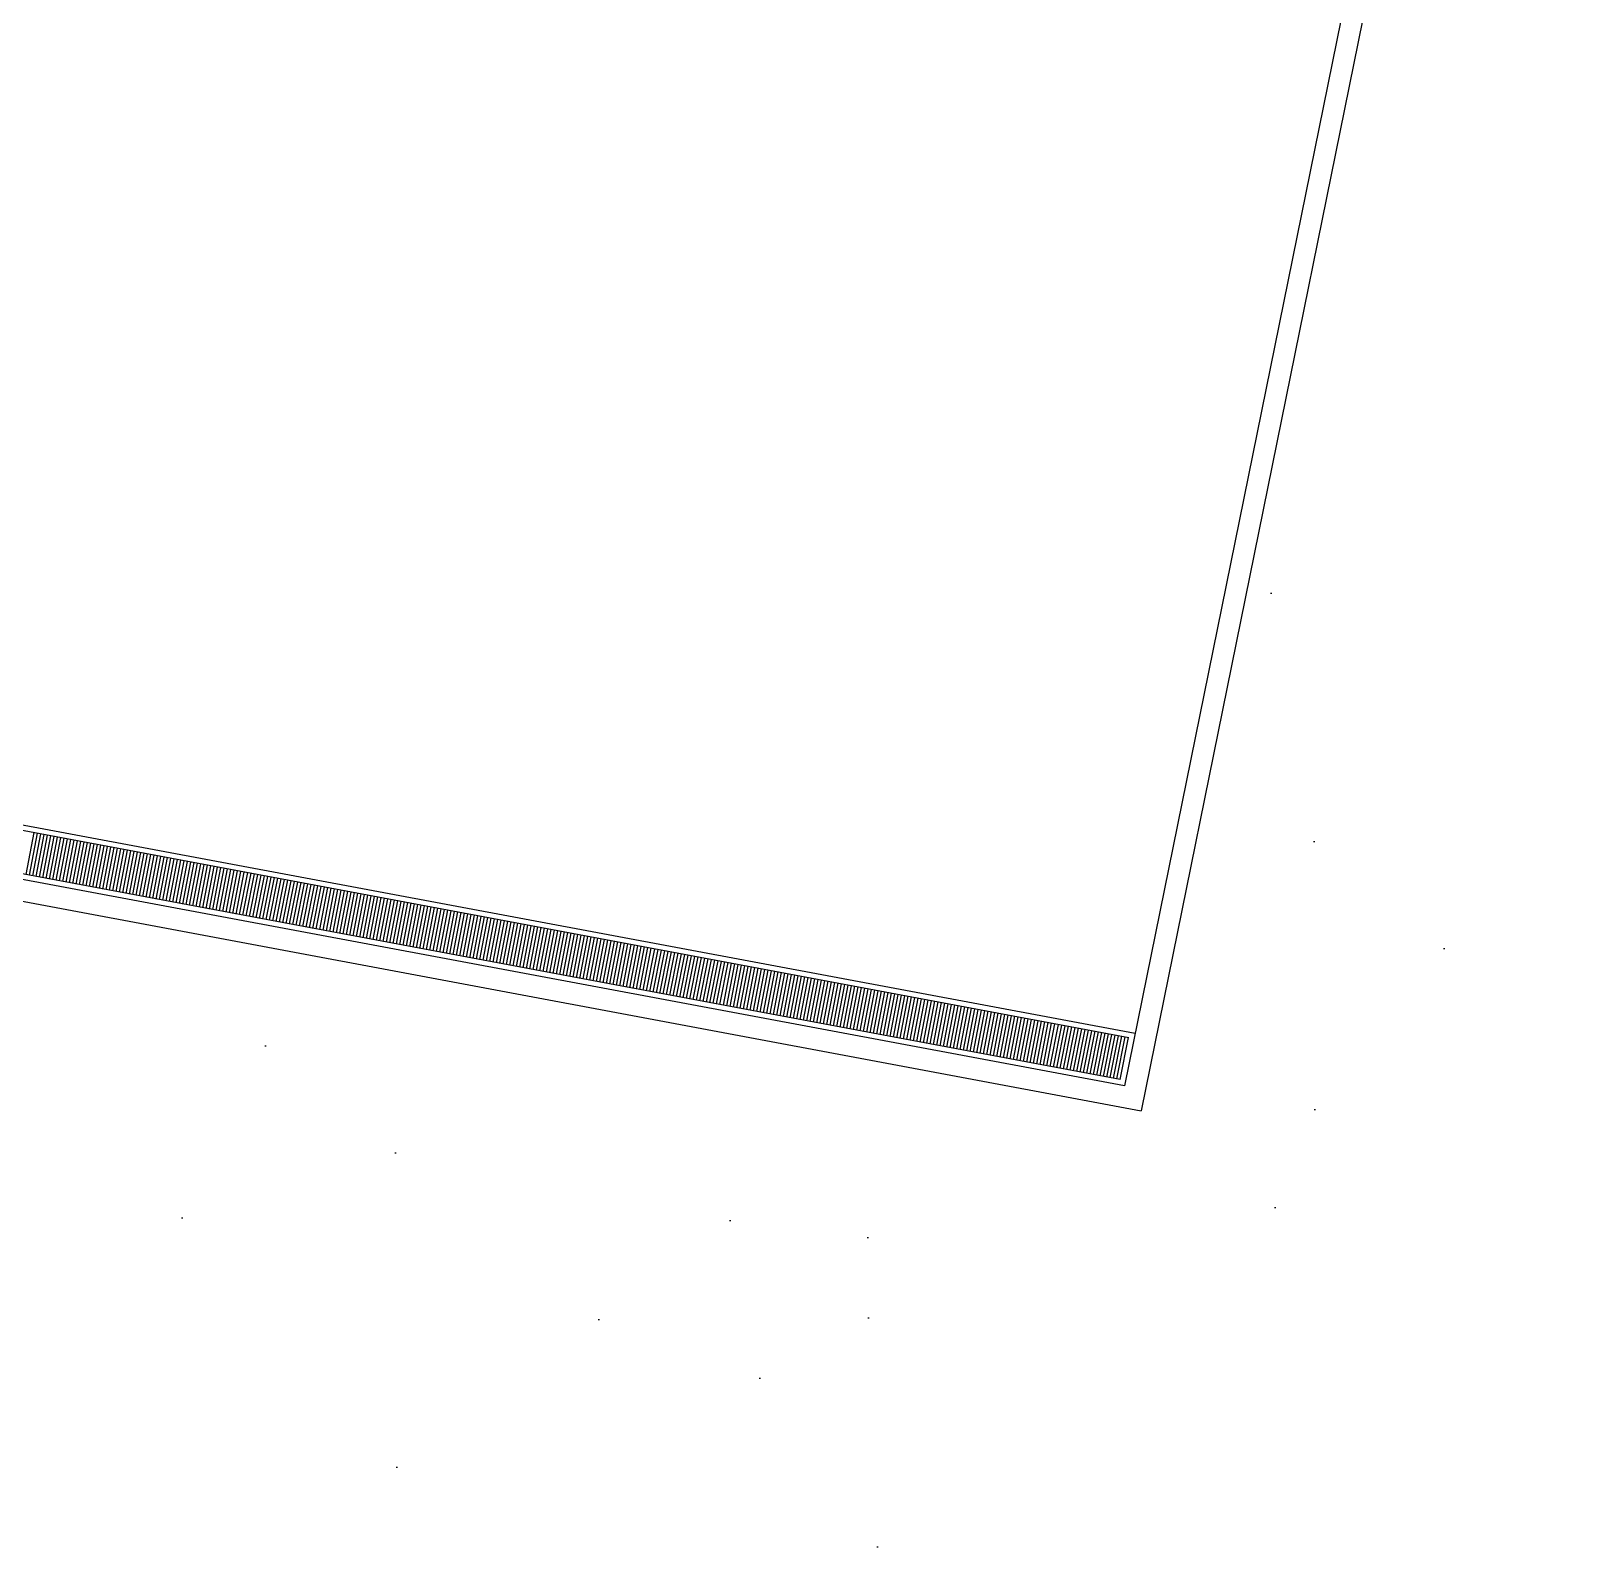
# Model space of a CAD drawing. Header units: metres. Extents: x 399 to 2240, y -1398 to 399.
# Drawn here: x 2022.88 to 2037.48, y -1155.63 to -1141.4 of the extents above; entities that cross this region are included whole.
import ezdxf

# ---------------------------------------------------------------- set-up
doc = ezdxf.new("R2010")
doc.units = ezdxf.units.M
doc.header["$MEASUREMENT"] = 0
doc.layers.add('ARQUITETURA', color=253, linetype='CONTINUOUS')

msp = doc.modelspace()

# ---------------------------------------------------------------- hatches: boundary and pattern name
at = {"layer": 'ARQUITETURA'}
h = msp.add_hatch(dxfattribs=at)
h.set_pattern_fill('AR-SAND', color=116, scale=3, angle=-46.87704, style=0)
h.set_pattern_definition([(350.62296, (1466.5355, -762.2295), (4.08992, 4.08927), [0, -4.56, 0, -5.1, 0, -4.875]), (320.623, (1466.5355, -762.2295), (9.808834, 1.91215), [0, -2.46, 0, -4.11, 0, -1.575]), (280.623, (1464.013, -759.536), (6.39856, -6.807323), [0, -1.5, 0, -5.4, 0, -7.05]), (270.623, (1464.013, -759.536), (8.08648, -4.78256), [0, -0.75, 0, -3.54, 0, -4.05])])
edge = h.paths.add_edge_path()
edge.add_line((2048.41, -1161.91177), (2047.65012, -1163.91869))
edge.add_arc((2015.07334, -1249.95794), 92, 69.2619805, 79.4399463)
edge.add_line((2031.93381, -1159.51611), (2031.65771, -1160.99045))
edge.add_line((2031.65771, -1160.99045), (2009.51752, -1156.84446))
edge.add_line((2009.51752, -1156.84446), (2011.28916, -1147.38364))
edge.add_line((2011.28916, -1147.38364), (2033.26483, -1151.49876))
edge.add_line((2033.26483, -1151.49876), (2037.10785, -1132.5655))
edge.add_line((2037.10785, -1132.5655), (2028.35243, -1123.31469))
edge.add_line((2028.35243, -1123.31469), (2021.93458, -1122.01186))
edge.add_line((2021.93458, -1122.01186), (2022.41894, -1119.62587))
edge.add_arc((2025.45697, -1120.24259), 3.1, 43.122944, 168.524803, ccw=False)
edge.add_line((2027.71963, -1118.12354), (2040.23113, -1131.48169))
edge.add_arc((2039.06335, -1132.57546), 1.60001, -10.313402, 43.125526, ccw=False)
edge.add_line((2040.63751, -1132.86191), (2037.90754, -1147.41945))
edge.add_arc((2043.36451, -1148.4428), 5.5521, 169.3787, 228.403359)
edge.add_line((2039.67857, -1152.59486), (2048.41, -1161.91177))

# ---------------------------------------------------------------- linework, layer by layer
for p, q in [((2037.10785, -1132.5655), (2033.26483, -1151.49876)), ((2036.77606, -1133.19688), (2033.10801, -1151.26592)), ((2033.2075, -1150.77585), (2009.03764, -1146.24985)), ((2033.1484, -1150.81566), (2009.07818, -1146.30831)), ((2033.06881, -1151.20771), (2009.00928, -1146.70237)), ((2033.10801, -1151.26592), (2011.47292, -1147.21457)), ((2011.43611, -1147.41115), (2033.26483, -1151.49876)), ((2022.90583, -1148.89765), (2022.83038, -1149.29048)), ((2022.93704, -1148.9035), (2022.86159, -1149.29632)), ((2022.96825, -1148.90934), (2022.8928, -1149.30217)), ((2022.99946, -1148.91519), (2022.92401, -1149.30801)), ((2023.03066, -1148.92103), (2022.95522, -1149.31385)), ((2023.06187, -1148.92687), (2022.98642, -1149.3197)), ((2023.09308, -1148.93272), (2023.01763, -1149.32554)), ((2023.12429, -1148.93856), (2023.04884, -1149.33139)), ((2023.1555, -1148.94441), (2023.08005, -1149.33723)), ((2023.1867, -1148.95025), (2023.11126, -1149.34307)), ((2023.21791, -1148.95609), (2023.14246, -1149.34892)), ((2023.24912, -1148.96194), (2023.17367, -1149.35476)), ((2023.28033, -1148.96778), (2023.20488, -1149.36061)), ((2023.31154, -1148.97363), (2023.23609, -1149.36645)), ((2023.34274, -1148.97947), (2023.2673, -1149.37229)), ((2023.37395, -1148.98531), (2023.2985, -1149.37814)), ((2023.40516, -1148.99116), (2023.32971, -1149.38398)), ((2023.43637, -1148.997), (2023.36092, -1149.38983)), ((2023.46758, -1149.00284), (2023.39213, -1149.39567)), ((2023.49878, -1149.00869), (2023.42333, -1149.40151)), ((2023.52999, -1149.01453), (2023.45454, -1149.40736)), ((2023.5612, -1149.02038), (2023.48575, -1149.4132)), ((2023.59241, -1149.02622), (2023.51696, -1149.41904)), ((2023.62361, -1149.03206), (2023.54817, -1149.42489)), ((2023.65482, -1149.03791), (2023.57937, -1149.43073)), ((2023.68603, -1149.04375), (2023.61058, -1149.43658)), ((2023.71724, -1149.0496), (2023.64179, -1149.44242)), ((2023.74845, -1149.05544), (2023.673, -1149.44826)), ((2023.77965, -1149.06128), (2023.70421, -1149.45411)), ((2023.81086, -1149.06713), (2023.73541, -1149.45995)), ((2023.84207, -1149.07297), (2023.76662, -1149.4658)), ((2023.87328, -1149.07882), (2023.79783, -1149.47164)), ((2023.90449, -1149.08466), (2023.82904, -1149.47748)), ((2023.93569, -1149.0905), (2023.86025, -1149.48333)), ((2023.9669, -1149.09635), (2023.89145, -1149.48917)), ((2023.99811, -1149.10219), (2023.92266, -1149.49502)), ((2024.02932, -1149.10804), (2023.95387, -1149.50086)), ((2024.06053, -1149.11388), (2023.98508, -1149.5067)), ((2024.09173, -1149.11972), (2024.01628, -1149.51255)), ((2024.12294, -1149.12557), (2024.04749, -1149.51839)), ((2024.15415, -1149.13141), (2024.0787, -1149.52424)), ((2024.18536, -1149.13726), (2024.10991, -1149.53008)), ((2024.21656, -1149.1431), (2024.14112, -1149.53592)), ((2024.24777, -1149.14894), (2024.17232, -1149.54177)), ((2024.27898, -1149.15479), (2024.20353, -1149.54761)), ((2024.31019, -1149.16063), (2024.23474, -1149.55346)), ((2024.3414, -1149.16647), (2024.26595, -1149.5593)), ((2024.3726, -1149.17232), (2024.29716, -1149.56514)), ((2024.40381, -1149.17816), (2024.32836, -1149.57099)), ((2024.43502, -1149.18401), (2024.35957, -1149.57683)), ((2024.46623, -1149.18985), (2024.39078, -1149.58267)), ((2024.49744, -1149.19569), (2024.42199, -1149.58852)), ((2024.52864, -1149.20154), (2024.4532, -1149.59436)), ((2024.55985, -1149.20738), (2024.4844, -1149.60021)), ((2024.59106, -1149.21323), (2024.51561, -1149.60605)), ((2024.62227, -1149.21907), (2024.54682, -1149.61189)), ((2024.65348, -1149.22491), (2024.57803, -1149.61774)), ((2024.68468, -1149.23076), (2024.60923, -1149.62358)), ((2024.71589, -1149.2366), (2024.64044, -1149.62943)), ((2024.7471, -1149.24245), (2024.67165, -1149.63527)), ((2024.77831, -1149.24829), (2024.70286, -1149.64111)), ((2024.80951, -1149.25413), (2024.73407, -1149.64696)), ((2024.84072, -1149.25998), (2024.76527, -1149.6528)), ((2024.87193, -1149.26582), (2024.79648, -1149.65865)), ((2024.90314, -1149.27167), (2024.82769, -1149.66449)), ((2024.93435, -1149.27751), (2024.8589, -1149.67033)), ((2024.96555, -1149.28335), (2024.89011, -1149.67618)), ((2024.99676, -1149.2892), (2024.92131, -1149.68202)), ((2025.02797, -1149.29504), (2024.95252, -1149.68787)), ((2025.05918, -1149.30089), (2024.98373, -1149.69371)), ((2025.09039, -1149.30673), (2025.01494, -1149.69955)), ((2025.12159, -1149.31257), (2025.04615, -1149.7054)), ((2025.1528, -1149.31842), (2025.07735, -1149.71124)), ((2025.18401, -1149.32426), (2025.10856, -1149.71709)), ((2025.21522, -1149.3301), (2025.13977, -1149.72293)), ((2025.24643, -1149.33595), (2025.17098, -1149.72877)), ((2025.27763, -1149.34179), (2025.20218, -1149.73462)), ((2025.30884, -1149.34764), (2025.23339, -1149.74046)), ((2025.34005, -1149.35348), (2025.2646, -1149.7463)), ((2025.37126, -1149.35932), (2025.29581, -1149.75215)), ((2025.40246, -1149.36517), (2025.32702, -1149.75799)), ((2025.43367, -1149.37101), (2025.35822, -1149.76384)), ((2025.46488, -1149.37686), (2025.38943, -1149.76968)), ((2025.49609, -1149.3827), (2025.42064, -1149.77552)), ((2025.5273, -1149.38854), (2025.45185, -1149.78137)), ((2025.5585, -1149.39439), (2025.48306, -1149.78721)), ((2025.58971, -1149.40023), (2025.51426, -1149.79306)), ((2025.62092, -1149.40608), (2025.54547, -1149.7989)), ((2025.65213, -1149.41192), (2025.57668, -1149.80474)), ((2025.68334, -1149.41776), (2025.60789, -1149.81059)), ((2025.71454, -1149.42361), (2025.6391, -1149.81643)), ((2025.74575, -1149.42945), (2025.6703, -1149.82228)), ((2025.77696, -1149.4353), (2025.70151, -1149.82812)), ((2025.80817, -1149.44114), (2025.73272, -1149.83396)), ((2025.83938, -1149.44698), (2025.76393, -1149.83981)), ((2025.87058, -1149.45283), (2025.79513, -1149.84565)), ((2025.90179, -1149.45867), (2025.82634, -1149.8515)), ((2025.933, -1149.46452), (2025.85755, -1149.85734)), ((2025.96421, -1149.47036), (2025.88876, -1149.86318)), ((2025.99541, -1149.4762), (2025.91997, -1149.86903)), ((2026.02662, -1149.48205), (2025.95117, -1149.87487)), ((2026.05783, -1149.48789), (2025.98238, -1149.88072)), ((2026.08904, -1149.49373), (2026.01359, -1149.88656)), ((2026.12025, -1149.49958), (2026.0448, -1149.8924)), ((2026.15145, -1149.50542), (2026.07601, -1149.89825)), ((2026.18266, -1149.51127), (2026.10721, -1149.90409)), ((2026.21387, -1149.51711), (2026.13842, -1149.90993)), ((2026.24508, -1149.52295), (2026.16963, -1149.91578)), ((2026.27629, -1149.5288), (2026.20084, -1149.92162)), ((2026.30749, -1149.53464), (2026.23205, -1149.92747)), ((2026.3387, -1149.54049), (2026.26325, -1149.93331)), ((2026.36991, -1149.54633), (2026.29446, -1149.93915)), ((2026.40112, -1149.55217), (2026.32567, -1149.945)), ((2026.43233, -1149.55802), (2026.35688, -1149.95084)), ((2026.46353, -1149.56386), (2026.38808, -1149.95669)), ((2026.49474, -1149.56971), (2026.41929, -1149.96253)), ((2026.52595, -1149.57555), (2026.4505, -1149.96837)), ((2026.55716, -1149.58139), (2026.48171, -1149.97422)), ((2026.58836, -1149.58724), (2026.51292, -1149.98006)), ((2026.61957, -1149.59308), (2026.54412, -1149.98591)), ((2026.65078, -1149.59893), (2026.57533, -1149.99175)), ((2026.68199, -1149.60477), (2026.60654, -1149.99759)), ((2026.7132, -1149.61061), (2026.63775, -1150.00344)), ((2026.7444, -1149.61646), (2026.66896, -1150.00928)), ((2026.77561, -1149.6223), (2026.70016, -1150.01513)), ((2026.80682, -1149.62815), (2026.73137, -1150.02097)), ((2026.83803, -1149.63399), (2026.76258, -1150.02681)), ((2026.86924, -1149.63983), (2026.79379, -1150.03266)), ((2026.90044, -1149.64568), (2026.825, -1150.0385)), ((2026.93165, -1149.65152), (2026.8562, -1150.04435)), ((2026.96286, -1149.65736), (2026.88741, -1150.05019)), ((2026.99407, -1149.66321), (2026.91862, -1150.05603)), ((2027.02528, -1149.66905), (2026.94983, -1150.06188)), ((2027.05648, -1149.6749), (2026.98103, -1150.06772)), ((2027.08769, -1149.68074), (2027.01224, -1150.07356)), ((2027.1189, -1149.68658), (2027.04345, -1150.07941)), ((2027.15011, -1149.69243), (2027.07466, -1150.08525)), ((2027.18131, -1149.69827), (2027.10587, -1150.0911)), ((2027.21252, -1149.70412), (2027.13707, -1150.09694)), ((2027.24373, -1149.70996), (2027.16828, -1150.10278)), ((2027.27494, -1149.7158), (2027.19949, -1150.10863)), ((2027.30615, -1149.72165), (2027.2307, -1150.11447)), ((2027.33735, -1149.72749), (2027.26191, -1150.12032)), ((2027.36856, -1149.73334), (2027.29311, -1150.12616)), ((2027.39977, -1149.73918), (2027.32432, -1150.132)), ((2027.43098, -1149.74502), (2027.35553, -1150.13785)), ((2027.46219, -1149.75087), (2027.38674, -1150.14369)), ((2027.49339, -1149.75671), (2027.41795, -1150.14954)), ((2027.5246, -1149.76256), (2027.44915, -1150.15538)), ((2027.55581, -1149.7684), (2027.48036, -1150.16122)), ((2027.58702, -1149.77424), (2027.51157, -1150.16707)), ((2027.61823, -1149.78009), (2027.54278, -1150.17291)), ((2027.64943, -1149.78593), (2027.57398, -1150.17876)), ((2027.68064, -1149.79178), (2027.60519, -1150.1846)), ((2027.71185, -1149.79762), (2027.6364, -1150.19044)), ((2027.74306, -1149.80346), (2027.66761, -1150.19629)), ((2027.77426, -1149.80931), (2027.69882, -1150.20213)), ((2027.80547, -1149.81515), (2027.73002, -1150.20798)), ((2027.83668, -1149.82099), (2027.76123, -1150.21382)), ((2027.86789, -1149.82684), (2027.79244, -1150.21966)), ((2027.8991, -1149.83268), (2027.82365, -1150.22551)), ((2027.9303, -1149.83853), (2027.85486, -1150.23135)), ((2027.96151, -1149.84437), (2027.88606, -1150.23719)), ((2027.99272, -1149.85021), (2027.91727, -1150.24304)), ((2028.02393, -1149.85606), (2027.94848, -1150.24888)), ((2028.05514, -1149.8619), (2027.97969, -1150.25473)), ((2028.08634, -1149.86775), (2028.0109, -1150.26057)), ((2028.11755, -1149.87359), (2028.0421, -1150.26641)), ((2028.14876, -1149.87943), (2028.07331, -1150.27226)), ((2028.17997, -1149.88528), (2028.10452, -1150.2781)), ((2028.21118, -1149.89112), (2028.13573, -1150.28395)), ((2028.24238, -1149.89697), (2028.16693, -1150.28979)), ((2028.27359, -1149.90281), (2028.19814, -1150.29563)), ((2028.3048, -1149.90865), (2028.22935, -1150.30148)), ((2028.33601, -1149.9145), (2028.26056, -1150.30732)), ((2028.36721, -1149.92034), (2028.29177, -1150.31317)), ((2028.39842, -1149.92619), (2028.32297, -1150.31901)), ((2028.42963, -1149.93203), (2028.35418, -1150.32485)), ((2028.46084, -1149.93787), (2028.38539, -1150.3307)), ((2028.49205, -1149.94372), (2028.4166, -1150.33654)), ((2028.52325, -1149.94956), (2028.44781, -1150.34239)), ((2028.55446, -1149.95541), (2028.47901, -1150.34823)), ((2028.58567, -1149.96125), (2028.51022, -1150.35407)), ((2028.61688, -1149.96709), (2028.54143, -1150.35992)), ((2028.64809, -1149.97294), (2028.57264, -1150.36576)), ((2028.67929, -1149.97878), (2028.60385, -1150.37161)), ((2028.7105, -1149.98462), (2028.63505, -1150.37745)), ((2028.74171, -1149.99047), (2028.66626, -1150.38329)), ((2028.77292, -1149.99631), (2028.69747, -1150.38914)), ((2028.80413, -1150.00216), (2028.72868, -1150.39498)), ((2028.83533, -1150.008), (2028.75988, -1150.40082)), ((2028.86654, -1150.01384), (2028.79109, -1150.40667)), ((2028.89775, -1150.01969), (2028.8223, -1150.41251)), ((2028.92896, -1150.02553), (2028.85351, -1150.41836)), ((2028.96016, -1150.03138), (2028.88472, -1150.4242)), ((2028.99137, -1150.03722), (2028.91592, -1150.43004)), ((2029.02258, -1150.04306), (2028.94713, -1150.43589)), ((2029.05379, -1150.04891), (2028.97834, -1150.44173)), ((2029.085, -1150.05475), (2029.00955, -1150.44758)), ((2029.1162, -1150.0606), (2029.04076, -1150.45342)), ((2029.14741, -1150.06644), (2029.07196, -1150.45926)), ((2029.17862, -1150.07228), (2029.10317, -1150.46511)), ((2029.20983, -1150.07813), (2029.13438, -1150.47095)), ((2029.24104, -1150.08397), (2029.16559, -1150.4768)), ((2029.27224, -1150.08982), (2029.1968, -1150.48264)), ((2029.30345, -1150.09566), (2029.228, -1150.48848)), ((2029.33466, -1150.1015), (2029.25921, -1150.49433)), ((2029.36587, -1150.10735), (2029.29042, -1150.50017)), ((2029.39708, -1150.11319), (2029.32163, -1150.50602)), ((2029.42828, -1150.11904), (2029.35283, -1150.51186)), ((2029.45949, -1150.12488), (2029.38404, -1150.5177)), ((2029.4907, -1150.13072), (2029.41525, -1150.52355)), ((2029.52191, -1150.13657), (2029.44646, -1150.52939)), ((2029.55311, -1150.14241), (2029.47767, -1150.53524)), ((2029.58432, -1150.14825), (2029.50887, -1150.54108)), ((2029.61553, -1150.1541), (2029.54008, -1150.54692)), ((2029.64674, -1150.15994), (2029.57129, -1150.55277)), ((2029.67795, -1150.16579), (2029.6025, -1150.55861)), ((2029.70915, -1150.17163), (2029.63371, -1150.56446)), ((2029.74036, -1150.17747), (2029.66491, -1150.5703)), ((2029.77157, -1150.18332), (2029.69612, -1150.57614)), ((2029.80278, -1150.18916), (2029.72733, -1150.58199)), ((2029.83399, -1150.19501), (2029.75854, -1150.58783)), ((2029.86519, -1150.20085), (2029.78975, -1150.59367)), ((2029.8964, -1150.20669), (2029.82095, -1150.59952)), ((2029.92761, -1150.21254), (2029.85216, -1150.60536)), ((2029.95882, -1150.21838), (2029.88337, -1150.61121)), ((2029.99003, -1150.22423), (2029.91458, -1150.61705)), ((2030.02123, -1150.23007), (2029.94578, -1150.62289)), ((2030.05244, -1150.23591), (2029.97699, -1150.62874)), ((2030.08365, -1150.24176), (2030.0082, -1150.63458)), ((2030.11486, -1150.2476), (2030.03941, -1150.64043)), ((2030.14606, -1150.25345), (2030.07062, -1150.64627)), ((2030.17727, -1150.25929), (2030.10182, -1150.65211)), ((2030.20848, -1150.26513), (2030.13303, -1150.65796)), ((2030.23969, -1150.27098), (2030.16424, -1150.6638)), ((2030.2709, -1150.27682), (2030.19545, -1150.66965)), ((2030.3021, -1150.28267), (2030.22666, -1150.67549)), ((2030.33331, -1150.28851), (2030.25786, -1150.68133)), ((2030.36452, -1150.29435), (2030.28907, -1150.68718)), ((2030.39573, -1150.3002), (2030.32028, -1150.69302)), ((2030.42694, -1150.30604), (2030.35149, -1150.69887)), ((2030.45814, -1150.31188), (2030.3827, -1150.70471)), ((2030.48935, -1150.31773), (2030.4139, -1150.71055)), ((2030.52056, -1150.32357), (2030.44511, -1150.7164)), ((2030.55177, -1150.32942), (2030.47632, -1150.72224)), ((2030.58298, -1150.33526), (2030.50753, -1150.72809)), ((2030.61418, -1150.3411), (2030.53873, -1150.73393)), ((2030.64539, -1150.34695), (2030.56994, -1150.73977)), ((2030.6766, -1150.35279), (2030.60115, -1150.74562)), ((2030.70781, -1150.35864), (2030.63236, -1150.75146)), ((2030.73901, -1150.36448), (2030.66357, -1150.7573)), ((2030.77022, -1150.37032), (2030.69477, -1150.76315)), ((2030.80143, -1150.37617), (2030.72598, -1150.76899)), ((2030.83264, -1150.38201), (2030.75719, -1150.77484)), ((2030.86385, -1150.38786), (2030.7884, -1150.78068)), ((2030.89505, -1150.3937), (2030.81961, -1150.78652)), ((2030.92626, -1150.39954), (2030.85081, -1150.79237)), ((2030.95747, -1150.40539), (2030.88202, -1150.79821)), ((2030.98868, -1150.41123), (2030.91323, -1150.80406)), ((2031.01989, -1150.41708), (2030.94444, -1150.8099)), ((2031.05109, -1150.42292), (2030.97565, -1150.81574)), ((2031.0823, -1150.42876), (2031.00685, -1150.82159)), ((2031.11351, -1150.43461), (2031.03806, -1150.82743)), ((2031.14472, -1150.44045), (2031.06927, -1150.83328)), ((2031.17593, -1150.4463), (2031.10048, -1150.83912)), ((2031.20713, -1150.45214), (2031.13168, -1150.84496)), ((2031.23834, -1150.45798), (2031.16289, -1150.85081)), ((2031.26955, -1150.46383), (2031.1941, -1150.85665)), ((2031.30076, -1150.46967), (2031.22531, -1150.8625)), ((2031.33196, -1150.47551), (2031.25652, -1150.86834)), ((2031.36317, -1150.48136), (2031.28772, -1150.87418)), ((2031.39438, -1150.4872), (2031.31893, -1150.88003)), ((2031.42559, -1150.49305), (2031.35014, -1150.88587)), ((2031.4568, -1150.49889), (2031.38135, -1150.89172)), ((2031.488, -1150.50473), (2031.41256, -1150.89756)), ((2031.51921, -1150.51058), (2031.44376, -1150.9034)), ((2031.55042, -1150.51642), (2031.47497, -1150.90925)), ((2031.58163, -1150.52227), (2031.50618, -1150.91509)), ((2031.61284, -1150.52811), (2031.53739, -1150.92093)), ((2031.64404, -1150.53395), (2031.5686, -1150.92678)), ((2031.67525, -1150.5398), (2031.5998, -1150.93262)), ((2031.70646, -1150.54564), (2031.63101, -1150.93847)), ((2031.73767, -1150.55149), (2031.66222, -1150.94431)), ((2031.76888, -1150.55733), (2031.69343, -1150.95015)), ((2031.80008, -1150.56317), (2031.72463, -1150.956)), ((2031.83129, -1150.56902), (2031.75584, -1150.96184)), ((2031.8625, -1150.57486), (2031.78705, -1150.96769)), ((2031.89371, -1150.58071), (2031.81826, -1150.97353)), ((2031.92491, -1150.58655), (2031.84947, -1150.97937)), ((2031.95612, -1150.59239), (2031.88067, -1150.98522)), ((2031.98733, -1150.59824), (2031.91188, -1150.99106)), ((2032.01854, -1150.60408), (2031.94309, -1150.99691)), ((2032.04975, -1150.60993), (2031.9743, -1151.00275)), ((2032.08095, -1150.61577), (2032.00551, -1151.00859)), ((2032.11216, -1150.62161), (2032.03671, -1151.01444)), ((2032.14337, -1150.62746), (2032.06792, -1151.02028)), ((2032.17458, -1150.6333), (2032.09913, -1151.02613)), ((2032.20579, -1150.63914), (2032.13034, -1151.03197)), ((2032.23699, -1150.64499), (2032.16155, -1151.03781)), ((2032.2682, -1150.65083), (2032.19275, -1151.04366)), ((2032.29941, -1150.65668), (2032.22396, -1151.0495)), ((2032.33062, -1150.66252), (2032.25517, -1151.05535)), ((2032.36183, -1150.66836), (2032.28638, -1151.06119)), ((2032.39303, -1150.67421), (2032.31758, -1151.06703)), ((2032.42424, -1150.68005), (2032.34879, -1151.07288)), ((2032.45545, -1150.6859), (2032.38, -1151.07872)), ((2032.48666, -1150.69174), (2032.41121, -1151.08456)), ((2032.51786, -1150.69758), (2032.44242, -1151.09041)), ((2032.54907, -1150.70343), (2032.47362, -1151.09625)), ((2032.58028, -1150.70927), (2032.50483, -1151.1021)), ((2032.61149, -1150.71512), (2032.53604, -1151.10794)), ((2032.6427, -1150.72096), (2032.56725, -1151.11378)), ((2032.6739, -1150.7268), (2032.59846, -1151.11963)), ((2032.70511, -1150.73265), (2032.62966, -1151.12547)), ((2032.73632, -1150.73849), (2032.66087, -1151.13132)), ((2032.76753, -1150.74434), (2032.69208, -1151.13716)), ((2032.79874, -1150.75018), (2032.72329, -1151.143)), ((2032.82994, -1150.75602), (2032.7545, -1151.14885)), ((2032.86115, -1150.76187), (2032.7857, -1151.15469)), ((2032.89236, -1150.76771), (2032.81691, -1151.16054)), ((2032.92357, -1150.77356), (2032.84812, -1151.16638)), ((2032.95478, -1150.7794), (2032.87933, -1151.17222)), ((2032.98598, -1150.78524), (2032.91053, -1151.17807)), ((2033.01719, -1150.79109), (2032.94174, -1151.18391)), ((2033.0484, -1150.79693), (2032.97295, -1151.18976)), ((2033.07961, -1150.80278), (2033.00416, -1151.1956)), ((2033.11081, -1150.80862), (2033.03537, -1151.20144)), ((2033.14202, -1150.81446), (2033.06657, -1151.20729))]:
    msp.add_line(p, q, dxfattribs=at)

doc.saveas('drawing.dxf')
